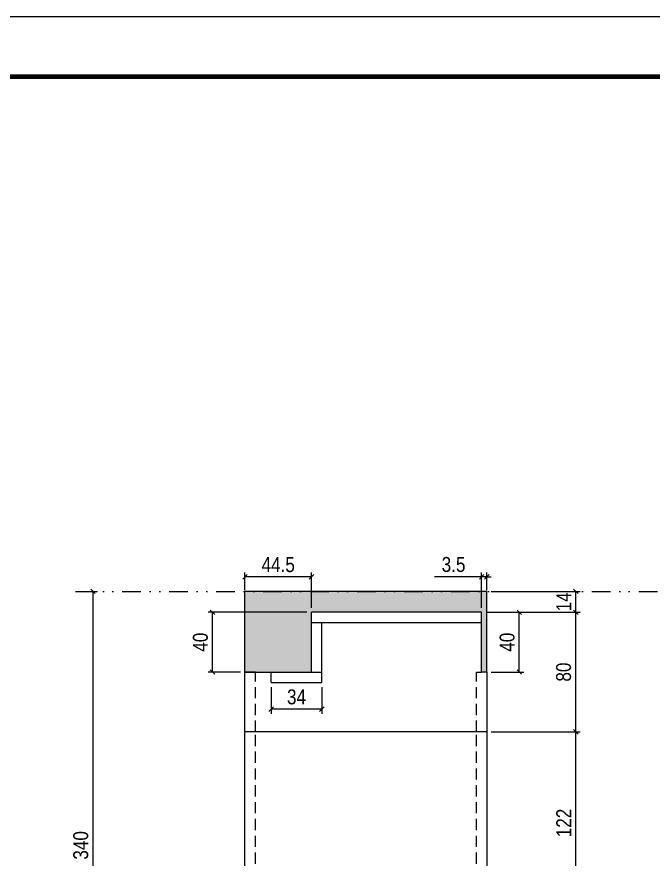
# Model space of a CAD drawing. Header units: millimetres. Extents: x 169816 to 178745, y 96537 to 113647.
# Drawn here: x 173426 to 173852, y 107360 to 107924 of the extents above; entities that cross this region are included whole.
import ezdxf

# ---------------------------------------------------------------- set-up
doc = ezdxf.new("R2010")
doc.units = ezdxf.units.MM
for name, pattern in [('DASHED', [0.75, 0.5, -0.25]), ('DIVIDE2', [0.625, 0.25, -0.125, 0, -0.125, 0, -0.125]), ('HIDDEN', [0.375, 0.25, -0.125])]:
    doc.linetypes.add(name, pattern=pattern)
for name, color, linetype in [('COTA', 241, 'Continuous'), ('Nível', 160, 'Continuous'), ('Painéis', 200, 'Continuous'), ('SARR_2.2x7', 40, 'Continuous'), ('Sarrafo de Pressão', 42, 'HIDDEN')]:
    doc.layers.add(name, color=color, linetype=linetype)
doc.layers.add('Folhas', color=255, linetype='Continuous', lineweight=9)
doc.layers.add('SARRAFO DE PRESSAO', color=251, linetype='DASHED', lineweight=9)
doc.styles.add('COTA TECNICA', font='techl___.ttf', dxfattribs={"height": 10})
doc.styles.add('COTA TECNICA-50', font='techl___.ttf', dxfattribs={"height": 10})
doc.dimstyles.new('COTA PAINEL-50', dxfattribs={"dimtxt": 10, "dimasz": 3, "dimexe": 3, "dimexo": 3, "dimgap": 3, "dimtad": 1, "dimdec": 1, "dimzin": 12, "dimdsep": 46, "dimtxsty": 'COTA TECNICA-50', "dimblk1": 'OBLIQUE', "dimblk2": 'OBLIQUE', "dimsah": 1, "dimcen": 0.9, "dimclrd": 4, "dimclre": 4, "dimclrt": 240, "dimadec": 1, "dimazin": 3, "dimtfac": 1, "dimtdec": 1, "dimtmove": 0, "dimatfit": 3, "dimfxl": 1, "dimtolj": 1, "dimtzin": 12, "dimarcsym": 0})
doc.dimstyles.new('PAINEL', dxfattribs={"dimtxt": 10, "dimasz": 3, "dimexe": 3, "dimexo": 3, "dimgap": 3, "dimtad": 1, "dimdec": 1, "dimzin": 12, "dimdsep": 46, "dimtxsty": 'COTA TECNICA', "dimblk1": 'OBLIQUE', "dimblk2": 'OBLIQUE', "dimsah": 1, "dimcen": 0.9, "dimclrd": 4, "dimclre": 4, "dimclrt": 240, "dimadec": 1, "dimazin": 3, "dimtfac": 1, "dimtdec": 1, "dimtmove": 0, "dimatfit": 3, "dimfxl": 1, "dimtolj": 1, "dimtzin": 12, "dimarcsym": 0})

# ---------------------------------------------------------------- blocks, each defined once
blk = doc.blocks.new('9999999999')
at = {"layer": 'Folhas'}
blk.add_lwpolyline([(98138.98, 34190.21), (99623.98, 34190.21), (99623.98, 35240.21), (98138.98, 35240.21)], close=True, dxfattribs=at)
at = {"layer": 'Folhas', "color": 30, "const_width": 3}
blk.add_lwpolyline([(98213.98, 34230.21), (99583.98, 34230.21), (99583.98, 35200.21), (98213.98, 35200.21)], close=True, dxfattribs=at)
blk = doc.blocks.new('_Oblique')
at = {"color": 0, "linetype": 'ByBlock', "lineweight": -2}
blk.add_line((-0.5, -0.5), (0.5, 0.5), dxfattribs=at)
blk = doc.blocks.new('*D1082')
at = {"layer": 'COTA', "color": 4, "lineweight": -2, "transparency": 16777216}
for p, q in [((173467.99, 107539.64), (173479.84, 107539.64)), ((173476.84, 107199.64), (173476.84, 107539.64)), ((173467.99, 107199.64), (173479.84, 107199.64))]:
    blk.add_line(p, q, dxfattribs=at)
at = {"layer": 'Defpoints', "color": 0, "transparency": 16777216}
for p in [(173464.99, 107539.64), (173476.84, 107539.64), (173464.99, 107199.64)]:
    blk.add_point(p, dxfattribs=at)
at = {"layer": 'COTA', "color": 4, "lineweight": -2, "transparency": 16777216, "xscale": 3, "yscale": 3, "zscale": 3}
for p, rotation in [((173476.84, 107539.64), 90), ((173476.84, 107199.64), 270)]:
    blk.add_blockref('_Oblique', p, dxfattribs=dict(at, rotation=rotation))
at = {"layer": 'COTA', "color": 240, "transparency": 16777216, "insert": (173468.63, 107369.64), "char_height": 10, "attachment_point": 5, "rotation": 90, "style": 'COTA TECNICA-50'}
blk.add_mtext('\\A1;340', dxfattribs=at)
blk = doc.blocks.new('*D1090')
at = {"layer": 'COTA', "color": 4, "lineweight": -2, "transparency": 16777216}
for p, q in [((173743.61, 107445.64), (173803.18, 107445.64)), ((173800.18, 107323.64), (173800.18, 107445.64)), ((173743.61, 107323.64), (173803.18, 107323.64))]:
    blk.add_line(p, q, dxfattribs=at)
at = {"layer": 'Defpoints', "color": 0, "transparency": 16777216}
for p in [(173740.61, 107445.64), (173800.18, 107445.64), (173740.61, 107323.64)]:
    blk.add_point(p, dxfattribs=at)
at = {"layer": 'COTA', "color": 4, "lineweight": -2, "transparency": 16777216, "xscale": 3, "yscale": 3, "zscale": 3}
for p, rotation in [((173800.18, 107445.64), 90), ((173800.18, 107323.64), 270)]:
    blk.add_blockref('_Oblique', p, dxfattribs=dict(at, rotation=rotation))
at = {"layer": 'COTA', "color": 240, "transparency": 16777216, "insert": (173792.12, 107384.64), "char_height": 10, "attachment_point": 5, "rotation": 90, "style": 'COTA TECNICA'}
blk.add_mtext('\\A1;122', dxfattribs=at)
blk = doc.blocks.new('*D1091')
at = {"layer": 'COTA', "color": 4, "lineweight": -2, "transparency": 16777216}
for p, q in [((173740.11, 107525.64), (173803.18, 107525.64)), ((173800.18, 107445.64), (173800.18, 107525.64)), ((173743.61, 107445.64), (173803.18, 107445.64))]:
    blk.add_line(p, q, dxfattribs=at)
at = {"layer": 'Defpoints', "color": 0, "transparency": 16777216}
for p in [(173737.11, 107525.64), (173800.18, 107525.64), (173740.61, 107445.64)]:
    blk.add_point(p, dxfattribs=at)
at = {"layer": 'COTA', "color": 4, "lineweight": -2, "transparency": 16777216, "xscale": 3, "yscale": 3, "zscale": 3}
for p, rotation in [((173800.18, 107525.64), 90), ((173800.18, 107445.64), 270)]:
    blk.add_blockref('_Oblique', p, dxfattribs=dict(at, rotation=rotation))
at = {"layer": 'COTA', "color": 240, "transparency": 16777216, "insert": (173792.06, 107485.64), "char_height": 10, "attachment_point": 5, "rotation": 90, "style": 'COTA TECNICA'}
blk.add_mtext('\\A1;80', dxfattribs=at)
blk = doc.blocks.new('*D833')
at = {"layer": 'COTA', "color": 4, "lineweight": -2, "transparency": 16777216}
for p, q in [((173743.61, 107539.64), (173803.18, 107539.64)), ((173800.18, 107525.64), (173800.18, 107539.64)), ((173740.11, 107525.64), (173803.18, 107525.64))]:
    blk.add_line(p, q, dxfattribs=at)
at = {"layer": 'Defpoints', "color": 0, "transparency": 16777216}
for p in [(173740.61, 107539.64), (173800.18, 107539.64), (173737.11, 107525.64)]:
    blk.add_point(p, dxfattribs=at)
at = {"layer": 'COTA', "color": 4, "lineweight": -2, "transparency": 16777216, "xscale": 3, "yscale": 3, "zscale": 3}
for p, rotation in [((173800.18, 107539.64), 90), ((173800.18, 107525.64), 270)]:
    blk.add_blockref('_Oblique', p, dxfattribs=dict(at, rotation=rotation))
at = {"layer": 'COTA', "color": 240, "transparency": 16777216, "insert": (173792.11, 107532.64), "char_height": 10, "attachment_point": 5, "rotation": 90, "style": 'COTA TECNICA'}
blk.add_mtext('\\A1;14', dxfattribs=at)
blk = doc.blocks.new('*D1092')
at = {"layer": 'COTA', "color": 4, "lineweight": -2, "transparency": 16777216}
for p, q in [((173740.11, 107525.64), (173765.36, 107525.64)), ((173762.36, 107485.64), (173762.36, 107525.64)), ((173743.61, 107485.64), (173765.36, 107485.64))]:
    blk.add_line(p, q, dxfattribs=at)
at = {"layer": 'Defpoints', "color": 0, "transparency": 16777216}
for p in [(173737.11, 107525.64), (173762.36, 107525.64), (173740.61, 107485.64)]:
    blk.add_point(p, dxfattribs=at)
at = {"layer": 'COTA', "color": 4, "lineweight": -2, "transparency": 16777216, "xscale": 3, "yscale": 3, "zscale": 3}
for p, rotation in [((173762.36, 107525.64), 90), ((173762.36, 107485.64), 270)]:
    blk.add_blockref('_Oblique', p, dxfattribs=dict(at, rotation=rotation))
at = {"layer": 'COTA', "color": 240, "transparency": 16777216, "insert": (173754.25, 107505.64), "char_height": 10, "attachment_point": 5, "rotation": 90, "style": 'COTA TECNICA'}
blk.add_mtext('\\A1;40', dxfattribs=at)
blk = doc.blocks.new('*D834')
at = {"layer": 'COTA', "color": 4, "lineweight": -2, "transparency": 16777216}
for p, q in [((173737.11, 107528.64), (173737.11, 107552.38)), ((173740.61, 107540.5), (173740.61, 107552.38)), ((173737.11, 107549.38), (173705.51, 107549.38)), ((173740.61, 107549.38), (173737.11, 107549.38)), ((173740.61, 107549.38), (173743.61, 107549.38))]:
    blk.add_line(p, q, dxfattribs=at)
at = {"layer": 'Defpoints', "color": 0, "transparency": 16777216}
for p in [(173740.61, 107549.38), (173740.61, 107537.5), (173737.11, 107525.64)]:
    blk.add_point(p, dxfattribs=at)
at = {"layer": 'COTA', "color": 4, "lineweight": -2, "transparency": 16777216, "xscale": 3, "yscale": 3, "zscale": 3}
blk.add_blockref('_Oblique', (173737.11, 107549.38), dxfattribs=at)
at = {"layer": 'COTA', "color": 4, "lineweight": -2, "transparency": 16777216, "xscale": 3, "yscale": 3, "zscale": 3, "rotation": 180}
blk.add_blockref('_Oblique', (173740.61, 107549.38), dxfattribs=at)
at = {"layer": 'COTA', "color": 240, "transparency": 16777216, "insert": (173718.31, 107557.6), "char_height": 10, "attachment_point": 5, "style": 'COTA TECNICA'}
blk.add_mtext('\\A1;3.5', dxfattribs=at)
blk = doc.blocks.new('*D835')
at = {"layer": 'COTA', "color": 4, "lineweight": -2, "transparency": 16777216}
for p, q in [((173620.11, 107525.64), (173553.87, 107525.64)), ((173556.87, 107485.64), (173556.87, 107525.64)), ((173575.61, 107485.64), (173553.87, 107485.64))]:
    blk.add_line(p, q, dxfattribs=at)
at = {"layer": 'Defpoints', "color": 0, "transparency": 16777216}
for p in [(173556.87, 107525.64), (173623.11, 107525.64), (173578.61, 107485.64)]:
    blk.add_point(p, dxfattribs=at)
at = {"layer": 'COTA', "color": 4, "lineweight": -2, "transparency": 16777216, "xscale": 3, "yscale": 3, "zscale": 3}
for p, rotation in [((173556.87, 107525.64), 90), ((173556.87, 107485.64), 270)]:
    blk.add_blockref('_Oblique', p, dxfattribs=dict(at, rotation=rotation))
at = {"layer": 'COTA', "color": 240, "transparency": 16777216, "insert": (173548.77, 107505.64), "char_height": 10, "attachment_point": 5, "rotation": 90, "style": 'COTA TECNICA'}
blk.add_mtext('\\A1;40', dxfattribs=at)
blk = doc.blocks.new('*D836')
at = {"layer": 'COTA', "color": 4, "lineweight": -2, "transparency": 16777216}
for p, q in [((173578.61, 107540.5), (173578.61, 107552.38)), ((173623.11, 107528.64), (173623.11, 107552.38)), ((173623.11, 107549.38), (173578.61, 107549.38))]:
    blk.add_line(p, q, dxfattribs=at)
at = {"layer": 'Defpoints', "color": 0, "transparency": 16777216}
for p in [(173578.61, 107549.38), (173578.61, 107537.5), (173623.11, 107525.64)]:
    blk.add_point(p, dxfattribs=at)
at = {"layer": 'COTA', "color": 4, "lineweight": -2, "transparency": 16777216, "xscale": 3, "yscale": 3, "zscale": 3, "rotation": 180}
blk.add_blockref('_Oblique', (173578.61, 107549.38), dxfattribs=at)
at = {"layer": 'COTA', "color": 4, "lineweight": -2, "transparency": 16777216, "xscale": 3, "yscale": 3, "zscale": 3}
blk.add_blockref('_Oblique', (173623.11, 107549.38), dxfattribs=at)
at = {"layer": 'COTA', "color": 240, "transparency": 16777216, "insert": (173600.86, 107557.49), "char_height": 10, "attachment_point": 5, "style": 'COTA TECNICA'}
blk.add_mtext('\\A1;44.5', dxfattribs=at)
blk = doc.blocks.new('*D1093')
at = {"layer": 'COTA', "color": 4, "lineweight": -2, "transparency": 16777216}
for p, q in [((173596.11, 107475.64), (173596.11, 107457.77)), ((173630.11, 107475.64), (173630.11, 107457.77)), ((173630.11, 107460.77), (173596.11, 107460.77))]:
    blk.add_line(p, q, dxfattribs=at)
at = {"layer": 'Defpoints', "color": 0, "transparency": 16777216}
for p in [(173596.11, 107478.64), (173630.11, 107478.64), (173596.11, 107460.77)]:
    blk.add_point(p, dxfattribs=at)
at = {"layer": 'COTA', "color": 4, "lineweight": -2, "transparency": 16777216, "xscale": 3, "yscale": 3, "zscale": 3, "rotation": 180}
blk.add_blockref('_Oblique', (173596.11, 107460.77), dxfattribs=at)
at = {"layer": 'COTA', "color": 4, "lineweight": -2, "transparency": 16777216, "xscale": 3, "yscale": 3, "zscale": 3}
blk.add_blockref('_Oblique', (173630.11, 107460.77), dxfattribs=at)
at = {"layer": 'COTA', "color": 240, "transparency": 16777216, "insert": (173613.11, 107468.99), "char_height": 10, "attachment_point": 5, "style": 'COTA TECNICA'}
blk.add_mtext('\\A1;34', dxfattribs=at)

msp = doc.modelspace()

# ---------------------------------------------------------------- hatches: boundary and pattern name
at = {"layer": 'COTA', "linetype": 'ByBlock'}
h = msp.add_hatch(dxfattribs=at)
h.set_pattern_fill('AR-CONC', color=256, scale=0.03)
h.set_pattern_definition([(50, (-1645, 0), (5.46554007, -0.47817257), [0.5715, -6.2865]), (355, (-1645, 0), (-1.05730264, 5.73170536), [0.4572, -5.02921753]), (100.4514447, (-1644.5445, -0.04), (4.40823741, 5.25353256), [0.48570026, -5.34270734]), (46.1842, (-1645, 1.524), (8.13237123, -1.26126984), [0.85725, -9.42975]), (96.6355576, (-1644.322, 1.419), (7.12212402, 7.42278374), [0.7285507, -8.01406824]), (351.184151, (-1645, 1.524), (7.12212402, 7.42278374), [0.685799, -7.54379196]), (21, (-1644.238, 1.143), (4.54843174, -3.06795595), [0.5715, -6.2865]), (326, (-1644.238, 1.143), (1.85406085, 5.52563898), [0.4572, -5.0292]), (71.451445, (-1643.859, 0.8873), (6.40249258, 2.45768307), [0.48570026, -5.34269813]), (37.5, (-1645, 0), (0.092658098, 2.536651166), [0, -4.96824, 0, -5.1054, 0, -5.04825]), (7.5, (-1645, 0), (2.004589875, 3.005417245), [0, -2.91084, 0, -4.85394, 0, -1.92405]), (327.5, (-1646.6993, 0), (4.067717855, -0.17186232), [0, -1.905, 0, -5.9436, 0, -7.8867]), (317.5, (-1647.4613, 0), (4.44387544, 0.76279473), [0, -2.4765, 0, -3.94716, 0, -5.6007])])
h.paths.add_polyline_path([(173578.61, 107539.64), (173578.61, 107485.64), (173623.11, 107485.64), (173623.11, 107525.64), (173737.11, 107525.64), (173737.11, 107485.64), (173740.61, 107485.64), (173740.61, 107539.64)])

# ---------------------------------------------------------------- linework, layer by layer
for p, q in [((173740.61, 107539.64), (173578.61, 107539.64)), ((173578.61, 107485.64), (173578.61, 107539.64)), ((173740.61, 107485.64), (173740.61, 107539.64))]:
    msp.add_line(p, q, dxfattribs=at)
at = {"layer": 'Nível', "color": 4, "linetype": 'DIVIDE2', "ltscale": 50}
msp.add_line((173464.99, 107539.64), (174444.52, 107539.64), dxfattribs=at)
at = {"layer": 'Painéis'}
for p, q in [((173737.11, 107525.64), (173623.11, 107525.64)), ((173623.11, 107485.64), (173623.11, 107525.64)), ((173737.11, 107485.64), (173737.11, 107525.64)), ((173737.11, 107515.64), (173737.11, 107515.64)), ((173578.61, 107387.64), (173578.61, 107485.64)), ((173578.61, 107485.64), (173623.11, 107485.64)), ((173740.61, 107485.64), (173737.11, 107485.64)), ((173740.61, 107485.64), (173740.61, 107387.64)), ((173740.61, 107445.64), (173578.61, 107445.64)), ((173578.61, 107323.64), (173578.61, 107387.64)), ((173740.61, 107387.64), (173740.61, 107323.64))]:
    msp.add_line(p, q, dxfattribs=at)
at = {"layer": 'SARR_2.2x7'}
for p, q in [((173737.11, 107518.64), (173623.11, 107518.64)), ((173630.11, 107478.64), (173630.11, 107518.64)), ((173596.11, 107478.64), (173596.11, 107485.64)), ((173623.11, 107485.64), (173630.11, 107485.64)), ((173596.11, 107478.64), (173630.11, 107478.64))]:
    msp.add_line(p, q, dxfattribs=at)
at = {"layer": 'Sarrafo de Pressão', "ltscale": 30}
for p, q in [((173585.61, 107485.64), (173578.61, 107485.64)), ((173585.61, 107445.64), (173585.61, 107485.64)), ((173733.61, 107445.64), (173733.61, 107485.64)), ((173733.61, 107485.64), (173737.11, 107485.64)), ((173585.61, 107323.64), (173585.61, 107445.64)), ((173733.61, 107323.64), (173733.61, 107445.64))]:
    msp.add_line(p, q, dxfattribs=at)

# ---------------------------------------------------------------- block references
at = {"layer": 'SARRAFO DE PRESSAO', "color": 6, "linetype": 'ByBlock'}
msp.add_blockref('9999999999', (74860.54, 72684.02), dxfattribs=at)

# ---------------------------------------------------------------- dimensions: what is measured, and where the dimension line sits
at = {"layer": 'COTA'}
for base, p1, p2, angle, picture, middle in [((173578.61, 107549.38), (173623.11, 107525.64), (173578.61, 107537.5), 180, '*D836', (173600.86, 107549.38)), ((173800.18, 107539.64), (173737.11, 107525.64), (173740.61, 107539.64), 90, '*D833', (173800.18, 107532.64))]:
    dim = msp.add_linear_dim(base=base, p1=p1, p2=p2, angle=angle, dimstyle='PAINEL', dxfattribs=at)
    dim.commit()
    dim.dimension.update_dxf_attribs({"geometry": picture, "text_midpoint": middle, "dimtype": 160})
dim = msp.add_linear_dim(base=(173740.61, 107549.38), p1=(173737.11, 107525.64), p2=(173740.61, 107537.5), dimstyle='PAINEL', dxfattribs=at)
dim.commit()
dim.dimension.update_dxf_attribs({"geometry": '*D834', "text_midpoint": (173718.31, 107549.38), "dimtype": 160})
for base, p1, p2, dimstyle, picture, middle in [((173476.84, 107539.64), (173464.99, 107199.64), (173464.99, 107539.64), 'COTA PAINEL-50', '*D1082', (173468.63, 107369.64)), ((173556.87, 107525.64), (173578.61, 107485.64), (173623.11, 107525.64), 'PAINEL', '*D835', (173548.77, 107505.64)), ((173762.36, 107525.64), (173740.61, 107485.64), (173737.11, 107525.64), 'PAINEL', '*D1092', (173754.25, 107505.64)), ((173800.18, 107445.64), (173740.61, 107323.64), (173740.61, 107445.64), 'PAINEL', '*D1090', (173792.12, 107384.64))]:
    dim = msp.add_linear_dim(base=base, p1=p1, p2=p2, angle=90, dimstyle=dimstyle, dxfattribs=at)
    dim.commit()
    dim.dimension.update_dxf_attribs({"geometry": picture, "text_midpoint": middle})
dim = msp.add_linear_dim(base=(173800.18, 107525.64), p1=(173740.61, 107445.64), p2=(173737.11, 107525.64), angle=90, dimstyle='PAINEL', override={"dimtmove": 1}, dxfattribs=at)
dim.commit()
dim.dimension.update_dxf_attribs({"geometry": '*D1091', "text_midpoint": (173792.06, 107485.64)})
dim = msp.add_linear_dim(base=(173596.11, 107460.77), p1=(173630.11, 107478.64), p2=(173596.11, 107478.64), dimstyle='PAINEL', dxfattribs=at)
dim.commit()
dim.dimension.update_dxf_attribs({"geometry": '*D1093', "text_midpoint": (173613.11, 107468.99)})

doc.saveas('drawing.dxf')
